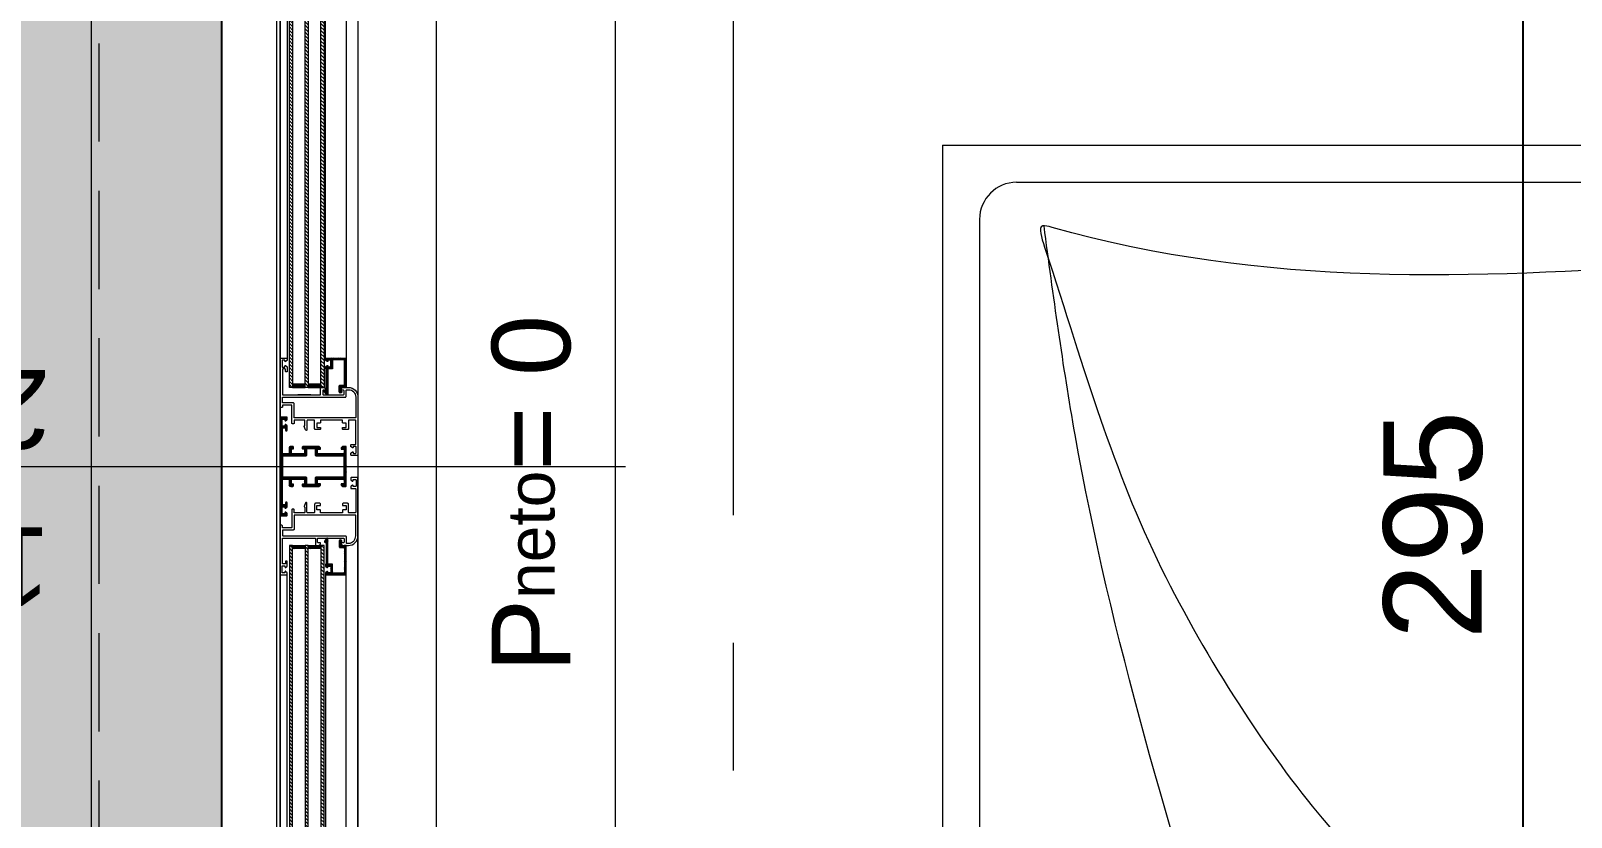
# Model space of a CAD drawing. Header units: centimetres. Extents: x 86156 to 91557, y -55119 to -48172.
# Drawn here: x 86924.5 to 87120.3, y -51482 to -51382 of the extents above; entities that cross this region are included whole.
import ezdxf

# ---------------------------------------------------------------- set-up
doc = ezdxf.new("R2010")
doc.units = ezdxf.units.CM
doc.header["$LTSCALE"] = 50
doc.header["$MEASUREMENT"] = 0
for name, pattern in [('AXES', [2, 1.25, -0.25, 0.25, -0.25]), ('CACHE', [0.375, 0.25, -0.125]), ('CACHE2', [4.7625, 3.175, -1.5875])]:
    doc.linetypes.add(name, pattern=pattern)
doc.layers.get('0').update_dxf_attribs({"color": 8})
for name, color, linetype in [('AXES', 10, 'AXES'), ('BORD', 5, 'Continuous'), ('COTE 50ème', 1, 'Continuous')]:
    doc.layers.add(name, color=color, linetype=linetype)
for name, color, linetype, lineweight in [('BETON CACHE', 4, 'CACHE', 5), ('BETON HACHURE', 253, 'Continuous', 13), ('CONSOLE ISOL.', 214, 'Continuous', 15), ('MACONNERIE COUPE', 7, 'Continuous', 30), ('mobilimi', 8, 'Continuous', 9), ('WINDOWS', 21, 'Continuous', 5)]:
    doc.layers.add(name, color=color, linetype=linetype, lineweight=lineweight)
doc.layers.add('FMULT', color=150, linetype='Continuous', plot=False)
doc.styles.add('GENERATED_STYLE_1', font='arial.ttf')
doc.styles.add('RS_TXT_50', font='arial.ttf', dxfattribs={"height": 12.5})
doc.dimstyles.new('RS_50CM_LINEAIRE', dxfattribs={"dimscale": 5, "dimtxt": 12.5, "dimasz": 1.5, "dimexe": 1, "dimexo": 2.5, "dimgap": 1, "dimtad": 1, "dimdec": 1, "dimrnd": 0.5, "dimdsep": 46, "dimtxsty": 'RS_TXT_50', "dimblk1": 'ARCHTICK', "dimblk2": 'ARCHTICK', "dimsah": 1, "dimcen": 2.5, "dimdle": 1, "dimclrt": 4, "dimadec": 0, "dimazin": 2, "dimtfac": 1, "dimtdec": 1, "dimtix": 1, "dimtmove": 2, "dimatfit": 3, "dimfxl": 1, "dimtolj": 1, "dimtzin": 0, "dimarcsym": 0})
pattern_1 = [(135, (-46708.70849, -43852.52553), (-0.08838834765, -0.08838834765), [])]
pattern_2 = [(135, (-46708.9128, -43852.52553), (-0.2209708691, -0.2209708691), [])]

# ---------------------------------------------------------------- blocks, each defined once
blk = doc.blocks.new('A$Ccef6f35f')
at = {"layer": 'AXES', "lineweight": 5, "ltscale": 1.3}
blk.add_line((-1265, 1580), (-1265, -1500), dxfattribs=at)
blk = doc.blocks.new('DRITARE POS 2')
at = {"layer": 'WINDOWS'}
h = blk.add_hatch(dxfattribs=at)
h.set_pattern_fill('ANSI31', color=140, scale=2.5, angle=450)
h.set_pattern_definition(pattern_2)
h.paths.add_polyline_path([(-8.71, -80.01), (-8.71, -12.58), (-8.31, -12.58), (-8.31, -80.01)])
h.paths.add_polyline_path([(-6.71, -80.01), (-6.71, -12.58), (-6.31, -12.58), (-6.31, -80.01)])
h.paths.add_polyline_path([(-4.71, -80.02), (-4.71, -12.58), (-4.31, -12.58), (-4.31, -80.02)])
at = {"layer": 'WINDOWS', "transparency": 33554559}
h = blk.add_hatch(dxfattribs=at)
h.set_pattern_fill('ANSI31', color=140, angle=450)
h.set_pattern_definition([(135, (-46708.90849, -43835.52553), (-0.08838834765, -0.08838834765), [])])
h.paths.add_polyline_path([(-6.71, -12.58), (-8.31, -12.58), (-8.31, -12.98), (-6.71, -12.98)])
h.paths.add_polyline_path([(-4.71, -12.58), (-6.31, -12.58), (-6.31, -12.98), (-4.71, -12.98)])
h.paths.add_polyline_path([(-6.71, -79.61), (-8.31, -79.61), (-8.31, -80.01), (-6.71, -80.01)])
h.paths.add_polyline_path([(-4.71, -79.61), (-6.31, -79.61), (-6.31, -80.01), (-4.71, -80.01)])
h = blk.add_hatch(dxfattribs=at)
h.set_pattern_fill('ANSI31', color=256, angle=450)
h.set_pattern_definition(pattern_1)
h.paths.add_polyline_path([(-1.49, -76.33, 0.414214), (-1.55, -76.27), (-4.06, -76.27, 0.414214), (-4.11, -76.33), (-4.11, -76.54, 0.250765), (-4.09, -76.58), (-3.92, -76.71, 0.599022), (-3.83, -76.67), (-3.83, -76.59, -0.414214), (-3.78, -76.54), (-3.51, -76.54, -0.414214), (-3.46, -76.59), (-3.46, -77.34, -0.414214), (-3.51, -77.39), (-3.78, -77.39, -0.414214), (-3.83, -77.34), (-3.83, -77.26, 0.599022), (-3.92, -77.22), (-4.09, -77.35, 0.250765), (-4.11, -77.39), (-4.11, -77.6, 0.414214), (-4.06, -77.66), (-4.02, -77.66), (-4.02, -80.34, -0.414214), (-4.07, -80.4), (-4.15, -80.4, 0.603122), (-4.23, -80.55), (-3.98, -80.9, 0.737396), (-3.81, -80.85), (-3.81, -77.71, -0.414214), (-3.76, -77.66), (-3.31, -77.66, 0.414214), (-3.22, -77.56), (-3.22, -76.55, -0.414214), (-3.16, -76.5), (-1.81, -76.5, -0.414214), (-1.72, -76.59), (-1.72, -79.63, -0.414214), (-1.81, -79.73), (-2.28, -79.73, 0.414214), (-2.37, -79.82), (-2.37, -80.56, 1.657435), (-2.12, -80.43, -0.247394), (-2.15, -80.38), (-2.15, -80.01, -0.414214), (-2.09, -79.95), (-1.74, -79.95), (-1.74, -80.01), (-1.49, -80.01), (-1.49, -79.95)])
at = {"layer": 'WINDOWS'}
h = blk.add_hatch(dxfattribs=at)
h.set_pattern_fill('ANSI31', color=256, angle=450)
h.set_pattern_definition(pattern_1)
h.paths.add_polyline_path([(-9.61, -85.22, -0.414214), (-9.56, -85.16), (-9.26, -85.16, -0.414214), (-9.2, -85.22), (-9.2, -85.44, 1), (-9, -85.44), (-9, -84.9, 0.250765), (-9.02, -84.86), (-9.19, -84.74, 0.599022), (-9.28, -84.79), (-9.28, -84.87, -0.414214), (-9.33, -84.92), (-9.59, -84.92, -0.414214), (-9.65, -84.87), (-9.65, -84.08, -0.414214), (-9.59, -84.03), (-9.33, -84.03, -0.414214), (-9.28, -84.08), (-9.28, -84.19, 0.599022), (-9.19, -84.24), (-9.02, -84.13, 0.250765), (-9, -84.08), (-9, -83.84, 0.414214), (-9.05, -83.78), (-9.84, -83.78, 0.414214), (-9.89, -83.84), (-9.89, -90.06), (-9.89, -96.27, 0.414214), (-9.84, -96.33), (-9.05, -96.33, 0.414214), (-9, -96.27), (-9, -96.03, 0.250765), (-9.02, -95.98), (-9.19, -95.87, 0.599022), (-9.28, -95.92), (-9.28, -96.03, -0.414214), (-9.33, -96.08), (-9.59, -96.08, -0.414214), (-9.65, -96.03), (-9.65, -95.24, -0.414214), (-9.59, -95.19), (-9.33, -95.19, -0.414214), (-9.28, -95.24), (-9.28, -95.32, 0.599022), (-9.19, -95.37), (-9.02, -95.25, 0.250765), (-9, -95.21), (-9, -94.68, 1), (-9.2, -94.68), (-9.2, -94.89, -0.414214), (-9.26, -94.95), (-9.56, -94.95, -0.414214), (-9.61, -94.89), (-9.61, -91.72, -0.414214), (-9.56, -91.66), (-8.83, -91.66, -0.414214), (-8.74, -91.75), (-8.74, -92.41, 0.414214), (-8.55, -92.59), (-8.29, -92.59, 0.198912), (-8.25, -92.58), (-8.19, -92.52, 0.198912), (-8.18, -92.48), (-8.18, -92.37, 0.414214), (-8.23, -92.31), (-8.4, -92.31, -0.414214), (-8.46, -92.26), (-8.46, -91.75, -0.414214), (-8.36, -91.66), (-6.91, -91.66, -0.414214), (-6.81, -91.75), (-6.81, -92.26, -0.414214), (-6.87, -92.31), (-7.04, -92.31, 0.414214), (-7.09, -92.37), (-7.09, -92.48, 0.198912), (-7.08, -92.52), (-7.02, -92.58, 0.198912), (-6.98, -92.59), (-4.97, -92.59, 0.198912), (-4.93, -92.58), (-4.78, -92.42, 0.198912), (-4.76, -92.38), (-4.76, -92.31, 0.414214), (-4.82, -92.26), (-5, -92.26, -0.340481), (-5.13, -92.16), (-5.13, -91.75, -0.414214), (-5.04, -91.66), (-1.87, -91.66, -0.414214), (-1.77, -91.75), (-1.77, -92.16, -0.414214), (-1.87, -92.26), (-2.09, -92.26, 0.414214), (-2.15, -92.31), (-2.15, -92.38, 0.198912), (-2.13, -92.42), (-1.98, -92.58, 0.198912), (-1.94, -92.59), (-1.55, -92.59, 0.414214), (-1.49, -92.54), (-1.49, -90.06), (-1.49, -87.57, 0.414214), (-1.55, -87.52), (-1.94, -87.52, 0.198912), (-1.98, -87.53), (-2.13, -87.69, 0.198912), (-2.15, -87.73), (-2.15, -87.8, 0.414214), (-2.09, -87.85), (-1.87, -87.85, -0.414214), (-1.77, -87.95), (-1.77, -88.36, -0.414214), (-1.87, -88.45), (-5.04, -88.45, -0.414214), (-5.13, -88.36), (-5.13, -87.95, -0.340481), (-5, -87.85), (-4.82, -87.85, 0.414214), (-4.76, -87.8), (-4.76, -87.73, 0.198912), (-4.78, -87.69), (-4.93, -87.53, 0.198912), (-4.97, -87.52), (-6.98, -87.52, 0.198912), (-7.02, -87.53), (-7.08, -87.59, 0.198912), (-7.09, -87.63), (-7.09, -87.74, 0.414214), (-7.04, -87.8), (-6.87, -87.8, -0.414214), (-6.81, -87.85), (-6.81, -88.36, -0.414214), (-6.91, -88.45), (-8.36, -88.45, -0.414214), (-8.46, -88.36), (-8.46, -87.85, -0.414214), (-8.4, -87.8), (-8.23, -87.8, 0.414214), (-8.18, -87.74), (-8.18, -87.63, 0.198912), (-8.19, -87.59), (-8.25, -87.53, 0.198912), (-8.29, -87.52), (-8.55, -87.52, 0.414214), (-8.74, -87.7), (-8.74, -88.36, -0.414214), (-8.83, -88.45), (-9.56, -88.45, -0.414214), (-9.61, -88.39)])
h.paths.add_polyline_path([(-9.56, -88.73), (-6.63, -88.73), (-6.53, -88.64), (-6.53, -87.89), (-6.44, -87.8), (-5.51, -87.8), (-5.41, -87.89), (-5.41, -88.64), (-5.32, -88.73), (-1.83, -88.73), (-1.77, -88.79), (-1.77, -90.06), (-1.77, -91.32), (-1.83, -91.38), (-5.32, -91.38), (-5.41, -91.47), (-5.41, -92.22), (-5.51, -92.31), (-6.44, -92.31), (-6.53, -92.22), (-6.53, -91.47), (-6.63, -91.38), (-9.56, -91.38), (-9.61, -91.32), (-9.61, -90.06), (-9.61, -88.79)], flags=16)
at = {"layer": 'WINDOWS', "transparency": 33554559}
h = blk.add_hatch(dxfattribs=at)
h.set_pattern_fill('ANSI31', color=256, angle=450)
h.set_pattern_definition(pattern_1)
h.paths.add_polyline_path([(-1.49, -100.16), (-1.49, -100.1), (-1.74, -100.1), (-1.74, -100.16), (-2.09, -100.16, -0.414214), (-2.15, -100.1), (-2.15, -99.73, -0.247394), (-2.12, -99.68, 1.657435), (-2.37, -99.55), (-2.37, -100.29, 0.414214), (-2.28, -100.38), (-1.81, -100.38, -0.414214), (-1.72, -100.48), (-1.72, -103.52, -0.414214), (-1.81, -103.61), (-3.16, -103.61, -0.414214), (-3.22, -103.56), (-3.22, -102.55, 0.414214), (-3.31, -102.46), (-3.76, -102.46, -0.414214), (-3.81, -102.4), (-3.81, -99.26, 0.737396), (-3.98, -99.21), (-4.23, -99.57, 0.603122), (-4.15, -99.71), (-4.07, -99.71, -0.414214), (-4.02, -99.77), (-4.02, -102.46), (-4.06, -102.46, 0.414214), (-4.11, -102.51), (-4.11, -102.72, 0.250765), (-4.09, -102.76), (-3.92, -102.89, 0.599022), (-3.83, -102.85), (-3.83, -102.77, -0.414214), (-3.78, -102.72), (-3.51, -102.72, -0.414214), (-3.46, -102.77), (-3.46, -103.52, -0.414214), (-3.51, -103.58), (-3.78, -103.58, -0.414214), (-3.83, -103.52), (-3.83, -103.44, 0.599022), (-3.92, -103.4), (-4.09, -103.53, 0.250765), (-4.11, -103.58), (-4.11, -103.78, 0.414214), (-4.06, -103.84), (-1.55, -103.84, 0.414214), (-1.49, -103.78)])
at = {"layer": 'WINDOWS'}
h = blk.add_hatch(dxfattribs=at)
h.set_pattern_fill('ANSI31', color=140, scale=2.5, angle=450)
h.set_pattern_definition(pattern_2)
h.paths.add_polyline_path([(-8.71, -100.09), (-8.71, -167.42), (-8.31, -167.42), (-8.31, -100.09)])
h.paths.add_polyline_path([(-6.71, -100.09), (-6.71, -167.42), (-6.31, -167.42), (-6.31, -100.09)])
h.paths.add_polyline_path([(-4.71, -100.09), (-4.71, -167.42), (-4.31, -167.42), (-4.31, -100.09)])
at = {"layer": 'WINDOWS', "transparency": 33554559}
h = blk.add_hatch(dxfattribs=at)
h.set_pattern_fill('ANSI31', color=140, angle=450)
h.set_pattern_definition([(135, (-46708.90849, -43869.52553), (-0.08838834765, -0.08838834765), [])])
h.paths.add_polyline_path([(-6.71, -167.42), (-8.31, -167.42), (-8.31, -167.02), (-6.71, -167.02)])
h.paths.add_polyline_path([(-4.71, -167.42), (-6.31, -167.42), (-6.31, -167.02), (-4.71, -167.02)])
h.paths.add_polyline_path([(-6.71, -100.49), (-8.31, -100.49), (-8.31, -100.09), (-6.71, -100.09)])
h.paths.add_polyline_path([(-4.71, -100.49), (-6.31, -100.49), (-6.31, -100.09), (-4.71, -100.09)])
at = {"layer": 'WINDOWS', "color": 165, "linetype": 'CACHE'}
blk.add_line((-32.9, -180), (-32.9, 0), dxfattribs=at)
at = {"layer": 'WINDOWS'}
for p, q in [((-0.01, -11.48), (0, -81.19)), ((-9.89, -16.28), (-9.89, -76.34)), ((-9, -16.26), (-9, -76.34)), ((-4.11, -76.33), (-4.12, -16.26)), ((-1.5, -16.26), (-1.49, -76.33)), ((-5.98, -80.95), (-7.66, -80.95)), ((-0.01, -168.52), (0, -98.92)), ((-9.89, -163.72), (-9.89, -103.78)), ((-9, -163.74), (-9, -103.78)), ((-4.11, -103.78), (-4.12, -163.74)), ((-1.5, -163.74), (-1.49, -103.78))]:
    blk.add_line(p, q, dxfattribs=at)
at = {"layer": 'WINDOWS', "color": 165}
blk.add_line((-61.99, -90.06), (34.01, -90.06), dxfattribs=at)
for points in [[(-9.9, 0), (-9.9, -180), (-33.9, -180), (-33.9, 0)], [(-10.3, -179.6), (-10.3, -0.4), (-9.9, 0), (-9.9, -180)], [(0, 0), (0, -180), (10, -180), (10, 0)]]:
    blk.add_lwpolyline(points, close=True, dxfattribs=at)
at = {"layer": 'WINDOWS'}
for points in [[(-9.9, -180), (-9.9, 0), (0, 0), (0, -180)], [(-1.77, -90.06), (-1.77, -88.79), (-1.83, -88.73), (-5.32, -88.73), (-5.41, -88.64), (-5.41, -87.89), (-5.51, -87.8), (-6.44, -87.8), (-6.53, -87.89), (-6.53, -88.64), (-6.63, -88.73), (-9.56, -88.73), (-9.61, -88.79), (-9.61, -90.06), (-9.61, -91.32), (-9.56, -91.38), (-6.63, -91.38), (-6.53, -91.47), (-6.53, -92.22), (-6.44, -92.31), (-5.51, -92.31), (-5.41, -92.22), (-5.41, -91.47), (-5.32, -91.38), (-1.83, -91.38), (-1.77, -91.32)]]:
    blk.add_lwpolyline(points, close=True, dxfattribs=at)
at = {"layer": 'WINDOWS', "color": 140}
for points in [[(-8.71, -80.01), (-8.71, -12.58), (-8.31, -12.58), (-8.31, -80.01)], [(-6.71, -80.01), (-6.71, -12.58), (-6.31, -12.58), (-6.31, -80.01)], [(-4.71, -80.02), (-4.71, -12.58), (-4.31, -12.58), (-4.31, -80.02)], [(-6.71, -79.61), (-8.31, -79.61), (-8.31, -80.01), (-6.71, -80.01)], [(-4.71, -79.61), (-6.31, -79.61), (-6.31, -80.01), (-4.71, -80.01)], [(-8.71, -100.09), (-8.71, -167.42), (-8.31, -167.42), (-8.31, -100.09)], [(-6.71, -100.49), (-8.31, -100.49), (-8.31, -100.09), (-6.71, -100.09)], [(-6.71, -100.09), (-6.71, -167.42), (-6.31, -167.42), (-6.31, -100.09)], [(-4.71, -100.49), (-6.31, -100.49), (-6.31, -100.09), (-4.71, -100.09)], [(-4.71, -100.09), (-4.71, -167.42), (-4.31, -167.42), (-4.31, -100.09)]]:
    blk.add_lwpolyline(points, close=True, dxfattribs=at)
at = {"layer": 'WINDOWS'}
for points in [[(0, -88.58, -0.414214), (-0.06, -88.64), (-0.84, -88.64, -0.414214), (-0.9, -88.58), (-0.9, -88.38, -0.250765), (-0.87, -88.33), (-0.7, -88.2, -0.599022), (-0.62, -88.24), (-0.62, -88.34, 0.414214), (-0.56, -88.39), (-0.3, -88.39, 0.414214), (-0.24, -88.34), (-0.24, -87.55, 0.414214), (-0.3, -87.5), (-0.56, -87.5, 0.414214), (-0.62, -87.55), (-0.62, -87.65, -0.599022), (-0.7, -87.69), (-0.87, -87.56, -0.250765), (-0.9, -87.52), (-0.9, -87.31, -0.414214), (-0.84, -87.26), (-0.34, -87.26, 0.414214), (-0.28, -87.2), (-0.28, -84.25, 0.414214), (-0.37, -84.16), (-1.12, -84.16, 0.414214), (-1.21, -84.25), (-1.21, -85.28, -0.414214), (-1.31, -85.37), (-1.87, -85.37, -0.414214), (-1.96, -85.28), (-1.96, -85.15, -0.414214), (-1.9, -85.09), (-1.55, -85.09, 0.414214), (-1.49, -85.03), (-1.49, -84.59, 0.414214), (-1.55, -84.53), (-1.9, -84.53, -0.414214), (-1.96, -84.47), (-1.96, -84.21, 0.414214), (-2.02, -84.16), (-4.7, -84.16, 0.414214), (-4.76, -84.21), (-4.76, -84.47, -0.414214), (-4.82, -84.53), (-5.17, -84.53, 0.414214), (-5.23, -84.59), (-5.23, -85.03, 0.414214), (-5.17, -85.09), (-4.82, -85.09, -0.414214), (-4.76, -85.15), (-4.76, -85.28, -0.414214), (-4.85, -85.37), (-5.41, -85.37, -0.414214), (-5.51, -85.28), (-5.51, -84.25, 0.414214), (-5.6, -84.16), (-6.38, -84.16, 0.414214), (-6.48, -84.25), (-6.48, -85.37, -0.809546), (-6.66, -85.41), (-6.85, -84.98, -0.543142), (-6.79, -84.9, 0.414214), (-6.74, -84.85), (-6.74, -84.25, 0.414214), (-6.83, -84.16), (-8.06, -84.16, 0.414214), (-8.12, -84.21), (-8.12, -84.57, -0.414214), (-8.18, -84.62), (-8.34, -84.62, -0.414214), (-8.4, -84.57), (-8.4, -82.35, 0.414214), (-8.49, -82.25), (-9.56, -82.25, 0.414214), (-9.61, -82.31), (-9.61, -82.51, -0.414214), (-9.67, -82.57), (-9.84, -82.57, -0.414214), (-9.89, -82.51), (-9.89, -76.34, -0.414214), (-9.84, -76.28), (-9.05, -76.28, -0.414214), (-9, -76.34), (-9, -76.54, -0.250765), (-9.02, -76.59), (-9.19, -76.72, -0.599022), (-9.28, -76.67), (-9.28, -76.58, 0.414214), (-9.33, -76.52), (-9.59, -76.52, 0.414214), (-9.65, -76.58), (-9.65, -77.36, 0.414214), (-9.59, -77.42), (-9.33, -77.42, 0.414214), (-9.28, -77.36), (-9.28, -77.27, -0.599022), (-9.19, -77.22), (-9.02, -77.35, -0.250765), (-9, -77.4), (-9, -77.98, -0.414214), (-9.05, -78.03), (-9.15, -78.03, -0.414214), (-9.2, -77.98), (-9.2, -77.72, 0.414214), (-9.26, -77.66), (-9.56, -77.66, 0.414214), (-9.61, -77.72), (-9.61, -80.89, 0.414214), (-9.56, -80.95), (-4.82, -80.95, 0.414214), (-4.76, -80.89), (-4.76, -80.07, -0.414214), (-4.71, -80.01), (-4.32, -80.01, -0.198912), (-4.28, -80.03), (-4.13, -80.18, -0.198912), (-4.11, -80.22), (-4.11, -80.29, -0.414214), (-4.17, -80.35), (-4.39, -80.35, 0.414214), (-4.48, -80.44), (-4.48, -80.85, 0.414214), (-4.39, -80.95), (-1.87, -80.95, 0.414214), (-1.77, -80.85), (-1.77, -80.44, 0.414214), (-1.87, -80.35), (-2.09, -80.35, -0.414214), (-2.15, -80.29), (-2.15, -80.22, -0.198912), (-2.13, -80.18), (-1.98, -80.03, -0.198912), (-1.94, -80.01), (-1.21, -80.01, -0.414214), (0, -81.23)], [(-1.74, -79.95), (-2.09, -79.95, 0.414214), (-2.15, -80.01), (-2.15, -80.38, 0.247394), (-2.12, -80.43, -1.657435), (-2.37, -80.56), (-2.37, -79.82, -0.414214), (-2.28, -79.73), (-1.81, -79.73, 0.414214), (-1.72, -79.63), (-1.72, -76.59, 0.414214), (-1.81, -76.5), (-3.16, -76.5, 0.414214), (-3.22, -76.55), (-3.22, -77.56, -0.414214), (-3.31, -77.66), (-3.76, -77.66, 0.414214), (-3.81, -77.71), (-3.81, -80.85, -0.737396), (-3.98, -80.9), (-4.23, -80.55, -0.603122), (-4.15, -80.4), (-4.07, -80.4, 0.414214), (-4.02, -80.34), (-4.02, -77.66), (-4.06, -77.66, -0.414214), (-4.11, -77.6), (-4.11, -77.39, -0.250765), (-4.09, -77.35), (-3.92, -77.22, -0.599022), (-3.83, -77.26), (-3.83, -77.34, 0.414214), (-3.78, -77.39), (-3.51, -77.39, 0.414214), (-3.46, -77.34), (-3.46, -76.59, 0.414214), (-3.51, -76.54), (-3.78, -76.54, 0.414214), (-3.83, -76.59), (-3.83, -76.67, -0.599022), (-3.92, -76.71), (-4.09, -76.58, -0.250765), (-4.11, -76.54), (-4.11, -76.33, -0.414214), (-4.06, -76.27), (-1.55, -76.27, -0.414214), (-1.49, -76.33), (-1.49, -79.95), (-1.49, -80.01), (-1.74, -80.01)], [(-1.49, -80.39, -0.414214), (-1.4, -80.29), (-1.18, -80.29), (-1.18, -80.29, -0.414214), (-0.28, -81.23), (-0.28, -83.82, -0.414214), (-0.34, -83.88), (-8.06, -83.88, -0.414214), (-8.12, -83.82), (-8.12, -82.07, 0.414214), (-8.21, -81.97), (-9.52, -81.97, -0.414214), (-9.61, -81.88), (-9.61, -81.32, -0.414214), (-9.52, -81.23), (-1.59, -81.23, 0.414214), (-1.49, -81.13)], [(-1.49, -90.06), (-1.49, -87.57, 0.414214), (-1.55, -87.52), (-1.94, -87.52, 0.198912), (-1.98, -87.53), (-2.13, -87.69, 0.198912), (-2.15, -87.73), (-2.15, -87.8, 0.414214), (-2.09, -87.85), (-1.87, -87.85, -0.414214), (-1.77, -87.95), (-1.77, -88.36, -0.414214), (-1.87, -88.45), (-5.04, -88.45, -0.414214), (-5.13, -88.36), (-5.13, -87.95, -0.340481), (-5, -87.85), (-4.82, -87.85, 0.414214), (-4.76, -87.8), (-4.76, -87.73, 0.198912), (-4.78, -87.69), (-4.93, -87.53, 0.198912), (-4.97, -87.52), (-6.98, -87.52, 0.198912), (-7.02, -87.53), (-7.08, -87.59, 0.198912), (-7.09, -87.63), (-7.09, -87.74, 0.414214), (-7.04, -87.8), (-6.87, -87.8, -0.414214), (-6.81, -87.85), (-6.81, -88.36, -0.414214), (-6.91, -88.45), (-8.36, -88.45, -0.414214), (-8.46, -88.36), (-8.46, -87.85, -0.414214), (-8.4, -87.8), (-8.23, -87.8, 0.414214), (-8.18, -87.74), (-8.18, -87.63, 0.198912), (-8.19, -87.59), (-8.25, -87.53, 0.198912), (-8.29, -87.52), (-8.55, -87.52, 0.414214), (-8.74, -87.7), (-8.74, -88.36, -0.414214), (-8.83, -88.45), (-9.56, -88.45, -0.414214), (-9.61, -88.39), (-9.61, -85.22, -0.414214), (-9.56, -85.16), (-9.26, -85.16, -0.414214), (-9.2, -85.22), (-9.2, -85.44, 1), (-9, -85.44), (-9, -84.9, 0.250765), (-9.02, -84.86), (-9.19, -84.74, 0.599022), (-9.28, -84.79), (-9.28, -84.87, -0.414214), (-9.33, -84.92), (-9.59, -84.92, -0.414214), (-9.65, -84.87), (-9.65, -84.08, -0.414214), (-9.59, -84.03), (-9.33, -84.03, -0.414214), (-9.28, -84.08), (-9.28, -84.19, 0.599022), (-9.19, -84.24), (-9.02, -84.13, 0.250765), (-9, -84.08), (-9, -83.84, 0.414214), (-9.05, -83.78), (-9.84, -83.78, 0.414214), (-9.89, -83.84), (-9.89, -90.06), (-9.89, -96.27, 0.414214), (-9.84, -96.33), (-9.05, -96.33, 0.414214), (-9, -96.27), (-9, -96.03, 0.250765), (-9.02, -95.98), (-9.19, -95.87, 0.599022), (-9.28, -95.92), (-9.28, -96.03, -0.414214), (-9.33, -96.08), (-9.59, -96.08, -0.414214), (-9.65, -96.03), (-9.65, -95.24, -0.414214), (-9.59, -95.19), (-9.33, -95.19, -0.414214), (-9.28, -95.24), (-9.28, -95.32, 0.599022), (-9.19, -95.37), (-9.02, -95.25, 0.250765), (-9, -95.21), (-9, -94.68, 1), (-9.2, -94.68), (-9.2, -94.89, -0.414214), (-9.26, -94.95), (-9.56, -94.95, -0.414214), (-9.61, -94.89), (-9.61, -91.72, -0.414214), (-9.56, -91.66), (-8.83, -91.66, -0.414214), (-8.74, -91.75), (-8.74, -92.41, 0.414214), (-8.55, -92.59), (-8.29, -92.59, 0.198912), (-8.25, -92.58), (-8.19, -92.52, 0.198912), (-8.18, -92.48), (-8.18, -92.37, 0.414214), (-8.23, -92.31), (-8.4, -92.31, -0.414214), (-8.46, -92.26), (-8.46, -91.75, -0.414214), (-8.36, -91.66), (-6.91, -91.66, -0.414214), (-6.81, -91.75), (-6.81, -92.26, -0.414214), (-6.87, -92.31), (-7.04, -92.31, 0.414214), (-7.09, -92.37), (-7.09, -92.48, 0.198912), (-7.08, -92.52), (-7.02, -92.58, 0.198912), (-6.98, -92.59), (-4.97, -92.59, 0.198912), (-4.93, -92.58), (-4.78, -92.42, 0.198912), (-4.76, -92.38), (-4.76, -92.31, 0.414214), (-4.82, -92.26), (-5, -92.26, -0.340481), (-5.13, -92.16), (-5.13, -91.75, -0.414214), (-5.04, -91.66), (-1.87, -91.66, -0.414214), (-1.77, -91.75), (-1.77, -92.16, -0.414214), (-1.87, -92.26), (-2.09, -92.26, 0.414214), (-2.15, -92.31), (-2.15, -92.38, 0.198912), (-2.13, -92.42), (-1.98, -92.58, 0.198912), (-1.94, -92.59), (-1.55, -92.59, 0.414214), (-1.49, -92.54)], [(0, -91.53, 0.414214), (-0.06, -91.47), (-0.84, -91.47, 0.414214), (-0.9, -91.53), (-0.9, -91.74, 0.250765), (-0.87, -91.78), (-0.7, -91.91, 0.599022), (-0.62, -91.87), (-0.62, -91.77, -0.414214), (-0.56, -91.72), (-0.3, -91.72, -0.414214), (-0.24, -91.77), (-0.24, -92.56, -0.414214), (-0.3, -92.61), (-0.56, -92.61, -0.414214), (-0.62, -92.56), (-0.62, -92.46, 0.599022), (-0.7, -92.42), (-0.87, -92.55, 0.250765), (-0.9, -92.59), (-0.9, -92.8, 0.414214), (-0.84, -92.86), (-0.34, -92.86, -0.414214), (-0.28, -92.91), (-0.28, -95.86, -0.414214), (-0.37, -95.95), (-1.12, -95.95, -0.414214), (-1.21, -95.86), (-1.21, -94.83, 0.414214), (-1.31, -94.74), (-1.87, -94.74, 0.414214), (-1.96, -94.83), (-1.96, -94.96, 0.414214), (-1.9, -95.02), (-1.55, -95.02, -0.414214), (-1.49, -95.08), (-1.49, -95.52, -0.414214), (-1.55, -95.58), (-1.9, -95.58, 0.414214), (-1.96, -95.64), (-1.96, -95.9, -0.414214), (-2.02, -95.95), (-4.7, -95.95, -0.414214), (-4.76, -95.9), (-4.76, -95.64, 0.414214), (-4.82, -95.58), (-5.17, -95.58, -0.414214), (-5.23, -95.52), (-5.23, -95.08, -0.414214), (-5.17, -95.02), (-4.82, -95.02, 0.414214), (-4.76, -94.96), (-4.76, -94.83, 0.414214), (-4.85, -94.74), (-5.41, -94.74, 0.414214), (-5.51, -94.83), (-5.51, -95.86, -0.414214), (-5.6, -95.95), (-6.38, -95.95, -0.414214), (-6.48, -95.86), (-6.48, -94.74, 0.809546), (-6.66, -94.7), (-6.85, -95.13, 0.543142), (-6.79, -95.21, -0.414214), (-6.74, -95.26), (-6.74, -95.86, -0.414214), (-6.83, -95.95), (-8.06, -95.95, -0.414214), (-8.12, -95.9), (-8.12, -95.54, 0.414214), (-8.18, -95.49), (-8.34, -95.49, 0.414214), (-8.4, -95.54), (-8.4, -97.76, -0.414214), (-8.49, -97.86), (-9.56, -97.86, -0.414214), (-9.61, -97.8), (-9.61, -97.6, 0.414214), (-9.67, -97.54), (-9.84, -97.54, 0.414214), (-9.89, -97.6), (-9.89, -103.78, 0.414214), (-9.84, -103.83), (-9.05, -103.83, 0.414214), (-9, -103.78), (-9, -103.57, 0.250765), (-9.02, -103.52), (-9.19, -103.39, 0.599022), (-9.28, -103.44), (-9.28, -103.53, -0.414214), (-9.33, -103.59), (-9.59, -103.59, -0.414214), (-9.65, -103.53), (-9.65, -102.75, -0.414214), (-9.59, -102.69), (-9.33, -102.69, -0.414214), (-9.28, -102.75), (-9.28, -102.84, 0.599022), (-9.19, -102.89), (-9.02, -102.76, 0.250765), (-9, -102.71), (-9, -102.13, 0.414214), (-9.05, -102.08), (-9.15, -102.08, 0.414214), (-9.2, -102.13), (-9.2, -102.39, -0.414214), (-9.26, -102.45), (-9.56, -102.45, -0.414214), (-9.61, -102.39), (-9.61, -99.22, -0.414214), (-9.56, -99.16), (-5.47, -99.16, -0.414214), (-5.41, -99.22), (-5.41, -100.04, 0.414214), (-5.36, -100.1), (-4.97, -100.1, 0.198912), (-4.93, -100.08), (-4.78, -99.93, 0.198912), (-4.76, -99.89), (-4.76, -99.82, 0.414214), (-4.82, -99.76), (-5.04, -99.76, -0.414214), (-5.13, -99.67), (-5.13, -99.26, -0.414214), (-5.04, -99.16), (-1.87, -99.16, -0.414214), (-1.77, -99.26), (-1.77, -99.67, -0.414214), (-1.87, -99.76), (-2.09, -99.76, 0.414214), (-2.15, -99.82), (-2.15, -99.89, 0.198912), (-2.13, -99.93), (-1.98, -100.08, 0.198912), (-1.94, -100.1), (-1.21, -100.1, 0.414214), (0, -98.88)], [(-1.49, -99.72, 0.414214), (-1.4, -99.82), (-1.18, -99.82), (-1.18, -99.82, 0.414214), (-0.28, -98.88), (-0.28, -96.29, 0.414214), (-0.34, -96.23), (-8.06, -96.23, 0.414214), (-8.12, -96.29), (-8.12, -98.04, -0.414214), (-8.21, -98.14), (-9.52, -98.14, 0.414214), (-9.61, -98.23), (-9.61, -98.79, 0.414214), (-9.52, -98.88), (-1.59, -98.88, -0.414214), (-1.49, -98.98)], [(-1.74, -100.16), (-2.09, -100.16, -0.414214), (-2.15, -100.1), (-2.15, -99.73, -0.247394), (-2.12, -99.68, 1.657435), (-2.37, -99.55), (-2.37, -100.29, 0.414214), (-2.28, -100.38), (-1.81, -100.38, -0.414214), (-1.72, -100.48), (-1.72, -103.52, -0.414214), (-1.81, -103.61), (-3.16, -103.61, -0.414214), (-3.22, -103.56), (-3.22, -102.55, 0.414214), (-3.31, -102.46), (-3.76, -102.46, -0.414214), (-3.81, -102.4), (-3.81, -99.26, 0.737396), (-3.98, -99.21), (-4.23, -99.57, 0.603122), (-4.15, -99.71), (-4.07, -99.71, -0.414214), (-4.02, -99.77), (-4.02, -102.46), (-4.06, -102.46, 0.414214), (-4.11, -102.51), (-4.11, -102.72, 0.250765), (-4.09, -102.76), (-3.92, -102.89, 0.599022), (-3.83, -102.85), (-3.83, -102.77, -0.414214), (-3.78, -102.72), (-3.51, -102.72, -0.414214), (-3.46, -102.77), (-3.46, -103.52, -0.414214), (-3.51, -103.58), (-3.78, -103.58, -0.414214), (-3.83, -103.52), (-3.83, -103.44, 0.599022), (-3.92, -103.4), (-4.09, -103.53, 0.250765), (-4.11, -103.58), (-4.11, -103.78, 0.414214), (-4.06, -103.84), (-1.55, -103.84, 0.414214), (-1.49, -103.78), (-1.49, -100.16), (-1.49, -100.1), (-1.74, -100.1)]]:
    blk.add_lwpolyline(points, format="xyb", close=True, dxfattribs=at)
at = {"layer": 'WINDOWS', "color": 165, "char_height": 10, "attachment_point": 7, "style": 'GENERATED_STYLE_1'}
for s, insert, rotation in [('\\A1;\\pt0;P{\\H0.6x;neto}= 0', (27.15, -116.22), 90), ('\\A1;\\pt0;240{\\H0.66x;\\S^  ;}', (-39.11, -74.88), 180), ('\\A1;\\pt0;180{\\H0.66x;\\S^  ;}', (-39.11, -94.89), 180)]:
    blk.add_mtext(s, dxfattribs=dict(at, insert=insert, rotation=rotation))
blk = doc.blocks.new('_ArchTick')
at = {"color": 0, "linetype": 'ByBlock', "const_width": 0.15}
blk.add_lwpolyline([(-0.5, -0.5), (0.5, 0.5)], dxfattribs=at)
blk = doc.blocks.new('*D1239')
at = {"layer": 'COTE 50ème', "color": 0, "lineweight": -2, "ltscale": 0.5, "transparency": 16777216}
for p, q in [((86778.75, -51342.37), (86778.75, -51532.37)), ((86936.25, -51347.37), (86773.75, -51347.37)), ((86936.25, -51527.37), (86773.75, -51527.37))]:
    blk.add_line(p, q, dxfattribs=at)
at = {"layer": 'Defpoints', "color": 0, "ltscale": 0.5, "transparency": 16777216}
for p in [(86948.75, -51347.37), (86778.75, -51527.37), (86948.75, -51527.37)]:
    blk.add_point(p, dxfattribs=at)
at = {"layer": 'COTE 50ème', "color": 0, "lineweight": -2, "ltscale": 0.5, "transparency": 16777216, "xscale": 7.5, "yscale": 7.5, "zscale": 7.5}
for p, rotation in [((86778.75, -51347.37), 90), ((86778.75, -51527.37), 270)]:
    blk.add_blockref('_ArchTick', p, dxfattribs=dict(at, rotation=rotation))
at = {"layer": 'COTE 50ème', "color": 4, "lineweight": 5, "ltscale": 0.5, "transparency": 16777216, "char_height": 12.5, "attachment_point": 5, "rotation": 90, "style": 'RS_TXT_50'}
for s, insert in [('\\A1;180', (86767.37, -51437.37)), ('\\A1;240', (86790.13, -51437.37))]:
    blk.add_mtext(s, dxfattribs=dict(at, insert=insert))
blk = doc.blocks.new('*D1247')
at = {"layer": 'COTE 50ème', "color": 0, "lineweight": -2, "ltscale": 0.5, "transparency": 16777216}
for p, q in [((86698.75, -49967.37), (86698.75, -51977.37)), ((86936.25, -49972.37), (86693.75, -49972.37)), ((86836.25, -51972.37), (86693.75, -51972.37))]:
    blk.add_line(p, q, dxfattribs=at)
at = {"layer": 'Defpoints', "color": 0, "ltscale": 0.5, "transparency": 16777216}
for p in [(86948.75, -49972.37), (86698.75, -51972.37), (86848.75, -51972.37)]:
    blk.add_point(p, dxfattribs=at)
at = {"layer": 'COTE 50ème', "color": 0, "lineweight": -2, "ltscale": 0.5, "transparency": 16777216, "xscale": 7.5, "yscale": 7.5, "zscale": 7.5}
for p, rotation in [((86698.75, -49972.37), 90), ((86698.75, -51972.37), 270)]:
    blk.add_blockref('_ArchTick', p, dxfattribs=dict(at, rotation=rotation))
at = {"layer": 'COTE 50ème', "color": 4, "lineweight": 5, "ltscale": 0.5, "transparency": 16777216, "insert": (86687.37, -50972.37), "char_height": 12.5, "attachment_point": 5, "rotation": 90, "style": 'RS_TXT_50'}
blk.add_mtext('\\A1;2000', dxfattribs=at)
blk = doc.blocks.new('*D1249')
at = {"layer": 'COTE 50ème', "color": 0, "lineweight": -2, "ltscale": 0.5, "transparency": 16777216}
for p, q in [((86658.75, -52042.37), (86658.75, -49902.37)), ((87046.25, -49907.37), (86653.75, -49907.37)), ((86936.25, -52037.37), (86653.75, -52037.37))]:
    blk.add_line(p, q, dxfattribs=at)
at = {"layer": 'Defpoints', "color": 0, "ltscale": 0.5, "transparency": 16777216}
for p in [(86658.75, -49907.37), (87058.75, -49907.37), (86948.75, -52037.37)]:
    blk.add_point(p, dxfattribs=at)
at = {"layer": 'COTE 50ème', "color": 0, "lineweight": -2, "ltscale": 0.5, "transparency": 16777216, "xscale": 7.5, "yscale": 7.5, "zscale": 7.5}
for p, rotation in [((86658.75, -49907.37), 90), ((86658.75, -52037.37), 270)]:
    blk.add_blockref('_ArchTick', p, dxfattribs=dict(at, rotation=rotation))
at = {"layer": 'COTE 50ème', "color": 4, "lineweight": 5, "ltscale": 0.5, "transparency": 16777216, "insert": (86647.37, -50972.37), "char_height": 12.5, "attachment_point": 5, "rotation": 90, "style": 'RS_TXT_50'}
blk.add_mtext('\\A1;2130', dxfattribs=at)
blk = doc.blocks.new('*D1135')
at = {"layer": 'COTE 50ème', "color": 0, "lineweight": -2, "ltscale": 0.5, "transparency": 16777216}
for p, q in [((87114.18, -51292.37), (87114.18, -51597.37)), ((87096.25, -51297.37), (87119.18, -51297.37)), ((87098.95, -51592.37), (87119.18, -51592.37))]:
    blk.add_line(p, q, dxfattribs=at)
at = {"layer": 'Defpoints', "color": 0, "ltscale": 0.5, "transparency": 16777216}
for p in [(87083.75, -51297.37), (87086.45, -51592.37), (87114.18, -51592.37)]:
    blk.add_point(p, dxfattribs=at)
at = {"layer": 'COTE 50ème', "color": 0, "lineweight": -2, "ltscale": 0.5, "transparency": 16777216, "xscale": 7.5, "yscale": 7.5, "zscale": 7.5}
for p, rotation in [((87114.18, -51297.37), 90), ((87114.18, -51592.37), 270)]:
    blk.add_blockref('_ArchTick', p, dxfattribs=dict(at, rotation=rotation))
at = {"layer": 'COTE 50ème', "color": 4, "lineweight": 5, "ltscale": 0.5, "transparency": 16777216, "insert": (87102.8, -51444.87), "char_height": 12.5, "attachment_point": 5, "rotation": 90, "style": 'RS_TXT_50'}
blk.add_mtext('\\A1;295', dxfattribs=at)

msp = doc.modelspace()

# ---------------------------------------------------------------- hatches: boundary and pattern name
at = {"layer": 'BETON HACHURE', "ltscale": 0.5, "transparency": 33554559}
h = msp.add_hatch(color=256, dxfattribs=at)
h.dxf.hatch_style = 1
h.paths.add_polyline_path([(89857.95, -49968.55), (89601.54, -49712.14), (89017.58, -49863.16), (88999.75, -49863.16), (88314.75, -49713.17), (88293.27, -49713.16), (87031.8, -49846.89), (86857.57, -50021.45), (86757.23, -51272.48), (86839.4, -52045.38), (86669.47, -52571.17), (86746.67, -53900.72), (86983.5, -54130.12), (88279.55, -54131.55), (88279.55, -54261.56), (89504.55, -54261.56), (89504.55, -54401.56), (90492.95, -54401.56), (90492.95, -51921.06), (89857.95, -51772.6)])
h.paths.add_polyline_path([(89837.95, -51788.46), (90472.95, -51936.92), (90472.95, -54381.56), (89524.55, -54381.56), (89524.55, -54241.56), (88299.55, -54241.56), (88299.55, -54111.57), (86991.6, -54110.13), (86766.18, -53891.78), (86689.65, -52573.76), (86859.73, -52047.49), (86777.31, -51272.22), (86876.91, -50030.38), (87040.95, -49866.03), (88294.32, -49733.16), (88312.58, -49733.17), (88997.58, -49883.16), (89020.13, -49883.16), (89595.48, -49734.36), (89837.95, -49976.84)], flags=16)
at = {"layer": 'mobilimi', "lineweight": 5, "ltscale": 2, "true_color": 0x58ba48, "transparency": 33554559}
h = msp.add_hatch(color=85, dxfattribs=at)
h.dxf.hatch_style = 1
h.paths.add_polyline_path([(86848.36, -51940.49), (86848.75, -51632.37), (86948.75, -51632.37), (86948.75, -50990.37), (86791.69, -50990.37), (86769.08, -51272.33)])
at = {"layer": 'WINDOWS'}
h = msp.add_hatch(color=140, dxfattribs=at)
h.dxf.hatch_style = 1
h.paths.add_polyline_path([(89018.83, -49872.96), (88998.69, -49872.96), (88313.69, -49722.97), (88293.78, -49722.96), (87036.29, -49856.27), (86867.05, -50025.82), (86767.07, -51272.35), (86849.36, -52046.42), (86679.36, -52572.44), (86756.23, -53896.34), (86987.47, -54120.32), (88289.35, -54121.76), (88289.35, -54251.76), (89514.35, -54251.76), (89514.35, -54391.76), (90483.15, -54391.76), (90483.15, -51928.83), (89848.15, -51780.37), (89848.15, -49972.61), (89598.57, -49723.03)])
h.paths.add_polyline_path([(89597.96, -49725.25), (89846.15, -49973.44), (89846.15, -51781.96), (90481.15, -51930.42), (90481.15, -54389.76), (89516.35, -54389.76), (89516.35, -54249.76), (88291.35, -54249.76), (88291.35, -54119.77), (86988.28, -54118.32), (86758.18, -53895.45), (86681.38, -52572.7), (86851.4, -52046.63), (86769.08, -51272.33), (86868.98, -50026.72), (87037.2, -49858.18), (88293.89, -49724.96), (88313.47, -49724.97), (88998.47, -49874.96), (89019.08, -49874.96)], flags=16)

# ---------------------------------------------------------------- linework, layer by layer
at = {"layer": 'BETON CACHE', "lineweight": 5, "ltscale": 0.5}
for points in [[(89148.75, -49972.37), (86948.75, -49972.37), (86948.75, -52037.37), (89148.75, -52037.37)], [(89098.75, -50022.37), (86998.75, -50022.37), (86998.75, -51987.37), (89098.75, -51987.37)]]:
    msp.add_lwpolyline(points, close=True, dxfattribs=at)
at = {"layer": 'BETON CACHE'}
msp.add_lwpolyline([(86948.75, -49972.37), (86998.75, -49972.37), (86998.75, -52037.37), (86948.75, -52037.37)], close=True, dxfattribs=at)
at = {"layer": 'BORD', "color": 2, "linetype": 'CACHE2', "lineweight": 5, "ltscale": 0.5}
msp.add_lwpolyline([(88413.75, -49972.37), (87683.75, -49972.37), (87683.75, -49907.37), (87053.75, -49907.37), (87053.75, -49972.37), (86948.75, -49972.37), (86948.75, -50037.37), (86848.75, -50037.37), (86848.75, -50312.37), (86948.75, -50312.37), (86948.75, -51632.37), (86848.75, -51632.37), (86848.75, -51972.37), (86948.75, -51972.37), (86948.75, -52037.37), (89148.75, -52037.37)], dxfattribs=at)
at = {"layer": 'CONSOLE ISOL.'}
msp.add_lwpolyline([(87643.75, -51192.37), (87653.75, -51192.37), (87653.75, -51462.37), (87818.75, -51462.37), (87818.75, -51542.37), (87901.25, -51542.37), (87901.25, -52037.37), (86948.75, -52037.37), (86948.75, -51972.37), (86848.75, -51972.37), (86848.75, -51632.37), (86948.75, -51632.37), (86948.75, -50972.37), (87643.75, -50972.37)], close=True, dxfattribs=at)
at = {"layer": 'FMULT', "ltscale": 0.5}
msp.add_lwpolyline([(86848.36, -51940.49), (86848.75, -51632.37), (86948.75, -51632.37), (86948.75, -50990.37), (86791.69, -50990.37), (86769.08, -51272.33)], close=True, dxfattribs=at)
at = {"layer": 'mobilimi'}
for p, q in [((87040.39, -51396.58), (87040.39, -51594.37)), ((87040.39, -51396.58), (87199.93, -51396.58)), ((87049.81, -51401.29), (87190.51, -51401.29)), ((87045.1, -51406), (87045.1, -51563.57))]:
    msp.add_line(p, q, dxfattribs=at)
msp.add_arc((87049.81, -51406), 4.71, 90, 180, dxfattribs=at)
for points, knots in [([(87189.18, -51406.44), (87171.24, -51408.34), (87129.73, -51412.75), (87080.64, -51414.69), (87052.36, -51406.46), (87058.54, -51425.2), (87064.88, -51448.12), (87094.91, -51494.02), (87106.53, -51495.85), (87123.7, -51511.4), (87110.23, -51519.21), (87100.2, -51527.81), (87092.58, -51536.83), (87087.3, -51543.82), (87108.6, -51528.58), (87120.36, -51529.26), (87123.49, -51531.85), (87130.07, -51533.71)], [5766.267478, 5766.267478, 5766.267478, 5766.267478, 6326.544882, 7063.125625, 7075.853468, 7104.137891, 7482.255608, 7822.118426, 8365.070605, 8376.683952, 8384.467459, 8620.875161, 8806.816714, 8824.217175, 8839.174614, 9041.086843, 9254.378307, 9254.378307, 9254.378307, 9254.378307]), ([(87087.77, -51543.56), (87084.27, -51532.21), (87073.02, -51495.82), (87059.2, -51450.59), (87054.49, -51415.7), (87053.3, -51406.82)], [0, 0, 0, 0, 378.531329, 1213.951151, 1499.195268, 1499.195268, 1499.195268, 1499.195268])]:
    msp.add_open_spline(points, degree=3, knots=knots, dxfattribs=at)

# ---------------------------------------------------------------- block references
at = {"lineweight": 5}
msp.add_blockref('DRITARE POS 2', (86966.05, -51347.37), dxfattribs=at)
at = {"layer": 'MACONNERIE COUPE', "lineweight": 5, "ltscale": 0.5}
msp.add_blockref('A$Ccef6f35f', (88278.76, -50862.36), dxfattribs=at)

# ---------------------------------------------------------------- dimensions: what is measured, and where the dimension line sits
at = {"layer": 'COTE 50ème', "lineweight": 5, "ltscale": 0.5}
for base, p1, p2, picture, middle in [((86658.75, -49907.37), (86948.75, -52037.37), (87058.75, -49907.37), '*D1249', (86647.37, -50972.37)), ((86698.75, -51972.37), (86948.75, -49972.37), (86848.75, -51972.37), '*D1247', (86687.37, -50972.37)), ((87114.18, -51592.37), (87083.75, -51297.37), (87086.45, -51592.37), '*D1135', (87102.8, -51444.87))]:
    dim = msp.add_linear_dim(base=base, p1=p1, p2=p2, angle=270, dimstyle='RS_50CM_LINEAIRE', dxfattribs=at)
    dim.commit()
    dim.dimension.update_dxf_attribs({"geometry": picture, "text_midpoint": middle})
dim = msp.add_linear_dim(base=(86778.75, -51527.37), p1=(86948.75, -51347.37), p2=(86948.75, -51527.37), angle=270, text='<>\\X240', dimstyle='RS_50CM_LINEAIRE', dxfattribs=at)
dim.commit()
dim.dimension.update_dxf_attribs({"geometry": '*D1239', "text_midpoint": (86778.75, -51437.37)})

doc.saveas('drawing.dxf')
